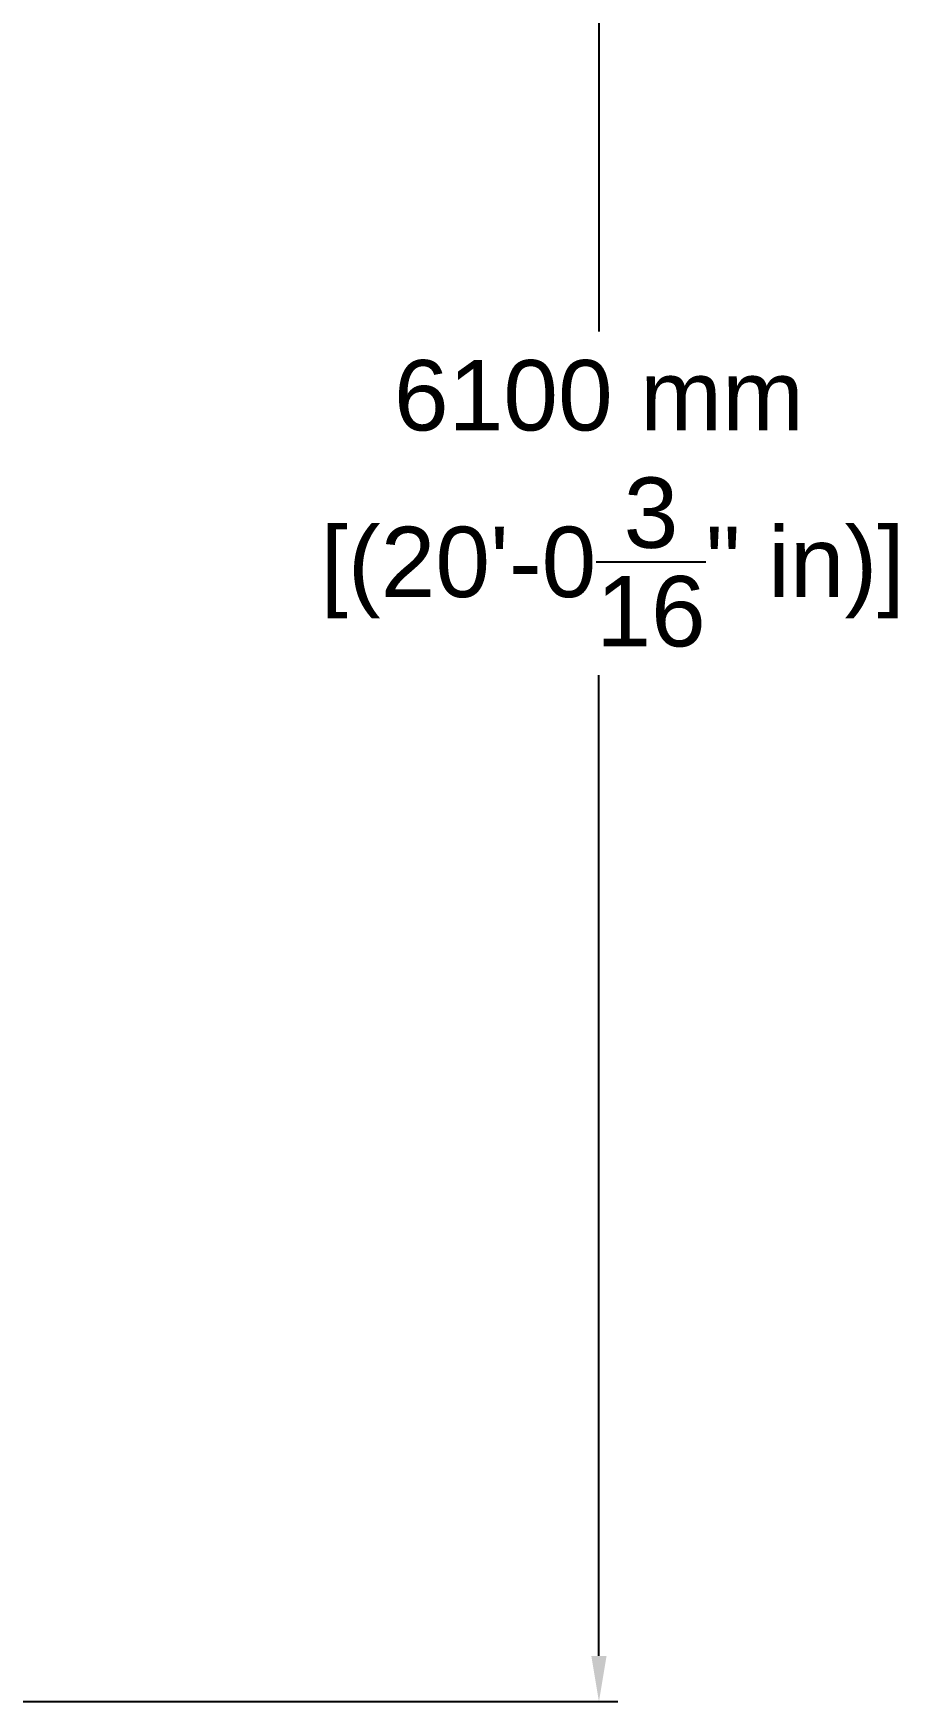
# Model space of a CAD drawing. Extents: x -5037 to 5384, y -4346 to 5633.
# Drawn here: x 3114 to 5384, y -3039 to 1345 of the extents above; entities that cross this region are included whole.
import ezdxf

# ---------------------------------------------------------------- set-up
doc = ezdxf.new("R2010")
doc.units = 0
doc.header["$LTSCALE"] = 5
doc.header["$PDMODE"] = 33
doc.header["$PDSIZE"] = 20
doc.layers.get('Defpoints').update_dxf_attribs({"linetype": 'CONTINUOUS'})
doc.layers.add('Lg_dim', color=7, linetype='CONTINUOUS')
doc.styles.add('LG1', font='arial.ttf', dxfattribs={"height": 185})
doc.dimstyles.new('LG_DIM', dxfattribs={"dimtxt": 185, "dimasz": 120, "dimexe": 50, "dimexo": 1, "dimgap": 50, "dimtad": 0, "dimtih": 1, "dimtoh": 1, "dimdec": 0, "dimrnd": 10, "dimdsep": 46, "dimtxsty": 'LG1', "dimcen": 2.5, "dimclrt": 4, "dimadec": 4, "dimazin": 0, "dimtfac": 1, "dimtdec": 0, "dimtmove": 0, "dimatfit": 3, "dimfxl": 1, "dimtolj": 1, "dimtzin": 0, "dimarcsym": 0})

# ---------------------------------------------------------------- blocks, each defined once
blk = doc.blocks.new('*D5')
at = {"layer": 'Defpoints', "color": 0, "transparency": 16777216}
for p in [(365.8, 3056.6), (366.8, -3038.9), (4599.4, -3038.9)]:
    blk.add_point(p, dxfattribs=at)
at = {"layer": 'Lg_dim', "color": 0, "lineweight": -2, "transparency": 16777216}
for p, q in [((366.8, 3056.6), (4649.4, 3056.6)), ((4599.4, 2936.6), (4599.4, 561.6)), ((4599.4, -2918.9), (4599.4, -341.5)), ((367.8, -3038.9), (4649.4, -3038.9))]:
    blk.add_line(p, q, dxfattribs=at)
at = {"layer": 'Lg_dim', "color": 0, "transparency": 16777216}
for points in [[(4579.4, 2936.6), (4619.4, 2936.6), (4599.4, 3056.6)], [(4579.4, -2918.9), (4619.4, -2918.9), (4599.4, -3038.9)]]:
    blk.add_solid(points, dxfattribs=at)
at = {"layer": 'Lg_dim', "color": 4, "transparency": 16777216, "insert": (4599.4, 110), "char_height": 185, "attachment_point": 5, "style": 'LG1'}
blk.add_mtext('\\A1;6100 mm\\P [(20\'-0{\\H1.000000x;\\S3/16;}" in)]', dxfattribs=at)

msp = doc.modelspace()

# ---------------------------------------------------------------- dimensions: what is measured, and where the dimension line sits
at = {"layer": 'Lg_dim'}
dim = msp.add_linear_dim(base=(4599.396, -3038.914), p1=(365.8089, 3056.5891), p2=(366.8089, -3038.914), angle=90, dimstyle='LG_DIM', override={"dimpost": ' mm\\X'}, dxfattribs=at)
dim.commit()
dim.dimension.update_dxf_attribs({"geometry": '*D5', "text_midpoint": (4599.396, 110.0486), "dimtype": 160})

doc.saveas('drawing.dxf')
